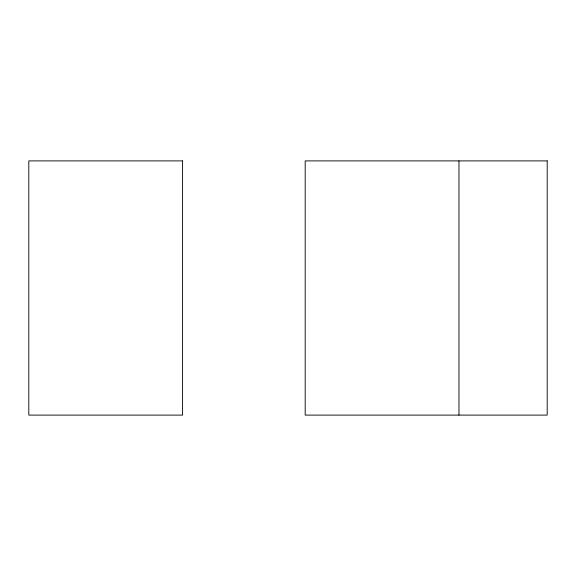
<?xml version="1.0" encoding="UTF-8"?>
<svg xmlns="http://www.w3.org/2000/svg" width="576" height="576" viewBox="0 0 576 576"><rect width="100%" height="100%" fill="white"/><g stroke="black" fill="none" stroke-linecap="round" stroke-linejoin="round"><path stroke-width="0.86" d="M458.971 160.898L458.971 415.102M182.585 160.898L28.8 160.898L28.8 415.102L182.585 415.102L182.585 160.898M547.2 160.898L305.186 160.898L305.186 415.102L547.2 415.102L547.2 160.898"/></g></svg>
